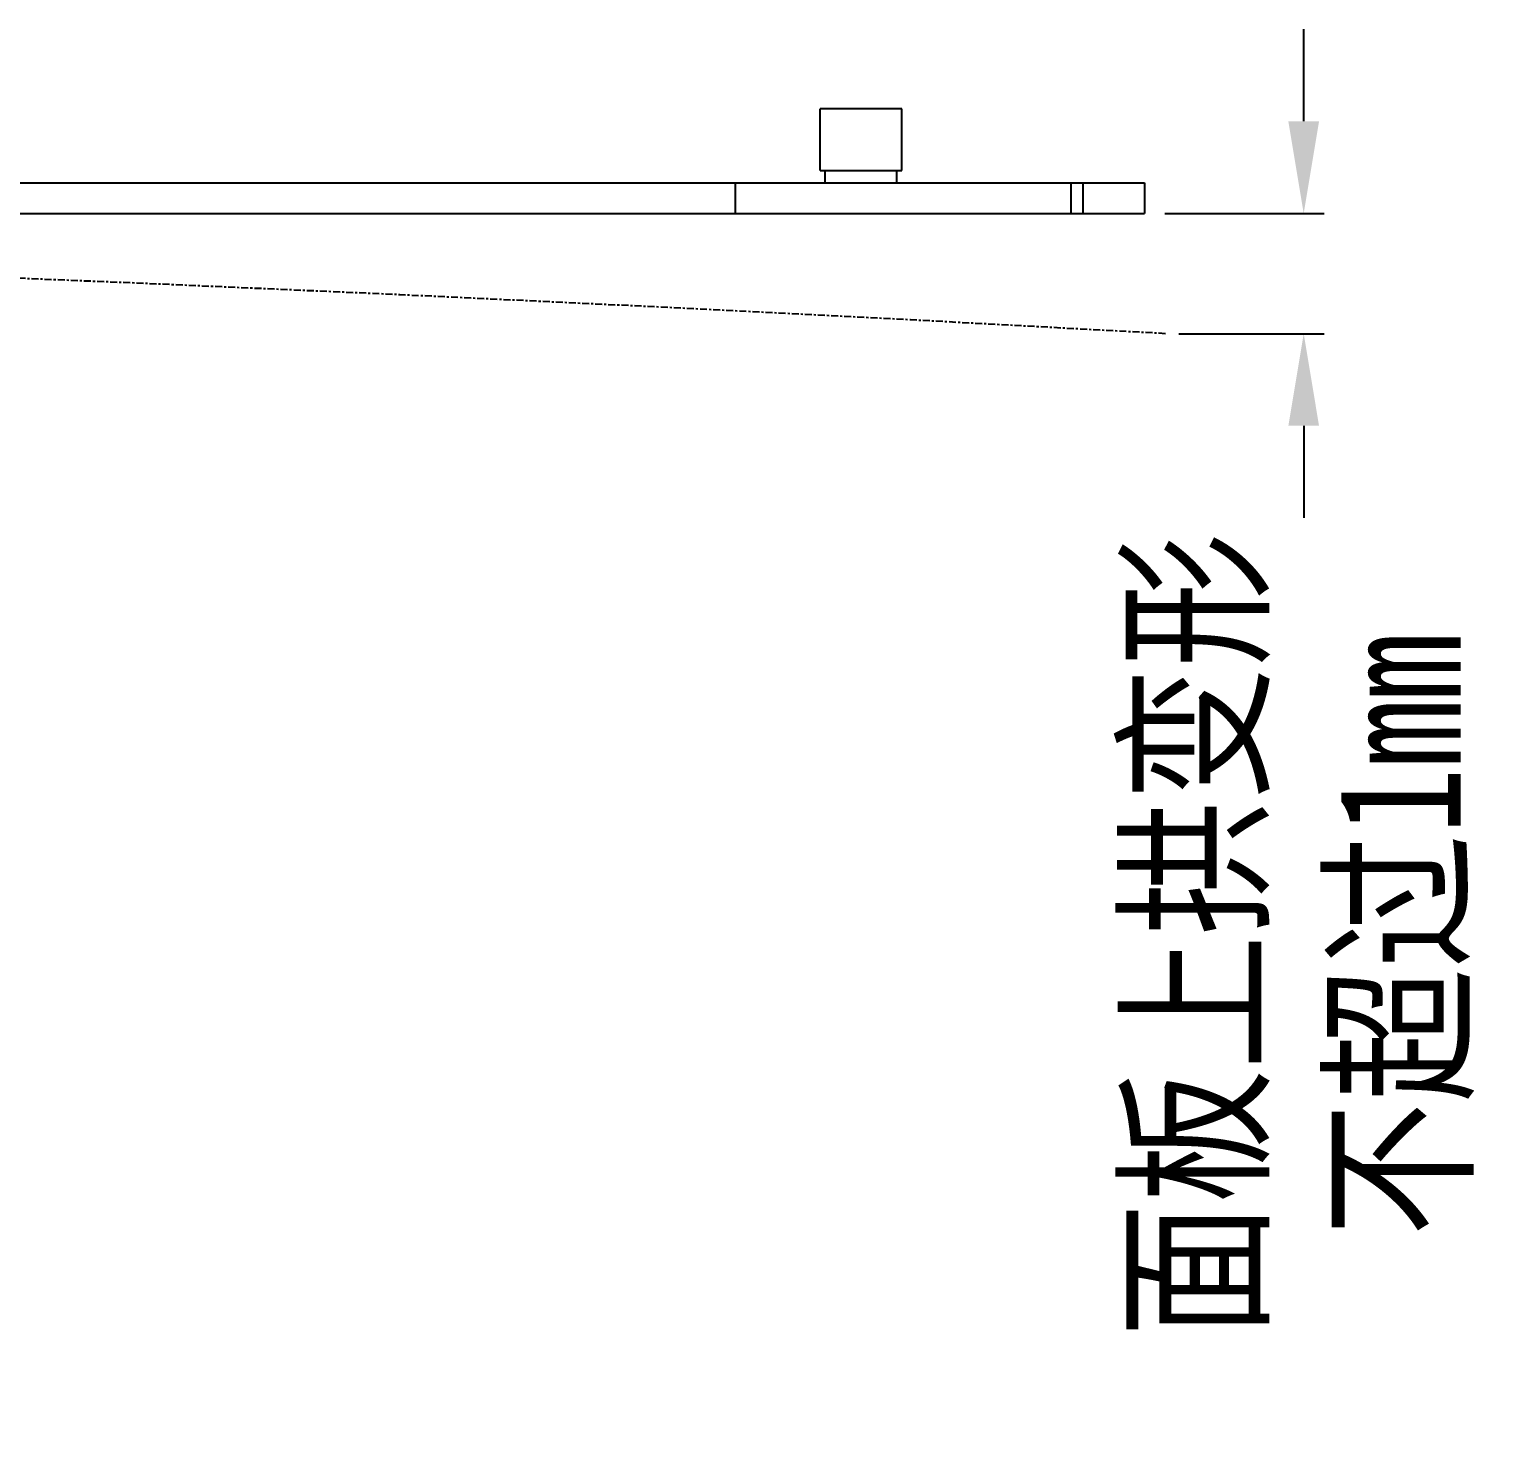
# Model space of a CAD drawing. Header units: inches. Extents: x 1416 to 2607, y 166 to 435.
# Drawn here: x 2504 to 2575.3, y 165.8 to 234.6 of the extents above; entities that cross this region are included whole.
import ezdxf

# ---------------------------------------------------------------- set-up
doc = ezdxf.new("R2010")
doc.units = ezdxf.units.IN
doc.header["$LTSCALE"] = 0.909449
doc.header["$MEASUREMENT"] = 0
doc.header["$PDMODE"] = 3
doc.header["$PDSIZE"] = 0.3125
doc.linetypes.add('CENTER', pattern=[0.6, 0.375, -0.075, 0.075, -0.075])
doc.linetypes.add('PHANTOM', pattern=[0.8, 0.45, -0.05, 0.1, -0.05, 0.1, -0.05])
doc.layers.get('0').update_dxf_attribs({"linetype": 'CONTINUOUS'})
doc.layers.get('Defpoints').update_dxf_attribs({"linetype": 'CONTINUOUS'})
doc.layers.add('DEFAULT_3', color=7, linetype='PHANTOM')
doc.styles.get("Standard").update_dxf_attribs({"font": 'txt', "width": 0.8})
doc.dimstyles.get("Standard").update_dxf_attribs({"dimtxt": 6, "dimasz": 4.5, "dimexe": 1, "dimexo": 1, "dimgap": 0.09, "dimtad": 0, "dimzin": 1, "dimdsep": 46, "dimtxsty": 'STANDARD', "dimcen": 0.09, "dimclrd": 5, "dimclre": 5, "dimclrt": 1, "dimadec": 0, "dimazin": 0, "dimtp": 0.01, "dimtm": 0.01, "dimtfac": 1, "dimtofl": 0, "dimtmove": 0, "dimatfit": 3, "dimfxl": 1, "dimtolj": 1, "dimtzin": 4, "dimarcsym": 0})

# ---------------------------------------------------------------- blocks, each defined once
blk = doc.blocks.new('*D10')
at = {"layer": 'DEFAULT_3', "color": 3, "linetype": 'ByBlock', "lineweight": -2}
for p, q in [((2566.309, 230.138), (2566.309, 234.638)), ((2559.532, 225.638), (2567.309, 225.638)), ((2560.208, 219.762), (2567.309, 219.762)), ((2566.309, 215.262), (2566.309, 210.762))]:
    blk.add_line(p, q, dxfattribs=at)
at = {"layer": 'DEFAULT_3', "color": 3, "linetype": 'ByBlock'}
for points in [[(2565.559, 230.138), (2567.059, 230.138), (2566.309, 225.638)], [(2565.559, 215.262), (2567.059, 215.262), (2566.309, 219.762)]]:
    blk.add_solid(points, dxfattribs=at)
at = {"layer": 'Defpoints', "color": 0, "linetype": 'ByBlock'}
for p in [(2558.532, 225.638), (2566.309, 225.638), (2559.208, 219.762)]:
    blk.add_point(p, dxfattribs=at)
at = {"layer": 'DEFAULT_3', "color": 3, "linetype": 'ByBlock', "insert": (2566.309, 190.386), "char_height": 6, "attachment_point": 5, "rotation": 90}
blk.add_mtext('\\A1;{\\fSimSun|b0|i0|c134|p2;面板上拱变形}\\P{\\fSimSun|b0|i0|c134|p2;不超过1mm}', dxfattribs=at)

msp = doc.modelspace()

# ---------------------------------------------------------------- linework, layer by layer
at = {"color": 7, "linetype": 'Continuous'}
for p, q in [((2546.684, 230.738), (2542.684, 230.738)), ((2542.684, 227.738), (2542.684, 230.738)), ((2546.684, 227.738), (2546.684, 230.738)), ((2542.684, 227.738), (2546.684, 227.738)), ((2542.934, 227.138), (2542.934, 227.738)), ((2546.434, 227.138), (2546.434, 227.738)), ((2158.212, 227.138), (2558.532, 227.138)), ((2538.532, 227.138), (2538.532, 225.638)), ((2554.932, 227.138), (2554.932, 225.638)), ((2555.532, 225.638), (2555.532, 227.138)), ((2558.532, 227.138), (2558.532, 225.638)), ((2158.212, 225.638), (2558.532, 225.638))]:
    msp.add_line(p, q, dxfattribs=at)
at = {"layer": 'DEFAULT_3', "linetype": 'CENTER'}
msp.add_arc((2347.874, -3576.832), 3802.491, 86.808631, 92.828327, dxfattribs=at)

# ---------------------------------------------------------------- dimensions: what is measured, and where the dimension line sits
at = {"layer": 'DEFAULT_3', "linetype": 'ByBlock'}
dim = msp.add_linear_dim(base=(2566.309, 225.638), p1=(2559.208, 219.762), p2=(2558.532, 225.638), angle=90, text='{\\fSimSun|b0|i0|c134|p2;面板上拱变形}\\P{\\fSimSun|b0|i0|c134|p2;不超过1mm}', dimstyle='STANDARD', override={"dimclrd": 3, "dimclre": 3, "dimclrt": 3, "dimtfillclr": 256}, dxfattribs=at)
dim.commit()
dim.dimension.update_dxf_attribs({"geometry": '*D10', "text_midpoint": (2566.309, 190.386), "dimtype": 160})

doc.saveas('drawing.dxf')
